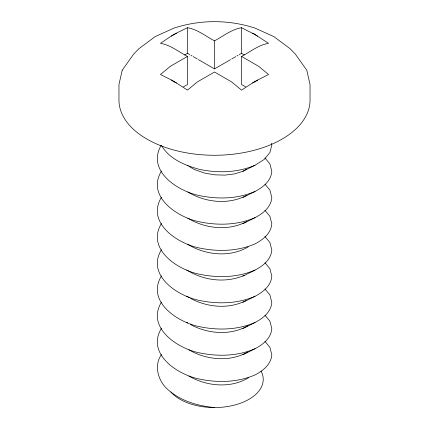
<?xml version="1.0" encoding="UTF-8"?>
<svg xmlns="http://www.w3.org/2000/svg" width="429" height="429" viewBox="0 0 429 429"><rect width="100%" height="100%" fill="white"/><g stroke="black" fill="none" stroke-linecap="round" stroke-linejoin="round"><path stroke-width="0.64" d="M161.148 145.351C146.343 170.881 177.949 191.382 199.662 195.64C218.034 199.415 237.639 198.986 255.035 191.447C263.02 187.291 271.074 180.979 271.825 171.321L269.873 163.846L264.961 157.942M161.486 171.032C145.839 196.562 177.751 217.637 199.662 221.852C218.034 225.627 237.639 225.198 255.035 217.659C263.02 213.503 271.074 207.191 271.825 197.528L269.873 190.058L264.961 184.148M161.486 197.243C145.839 222.774 177.751 243.849 199.662 248.064C218.034 251.839 237.639 251.405 255.035 243.865C263.02 239.714 271.074 233.403 271.825 223.74L269.873 216.27L264.961 210.36M161.486 223.45C145.839 248.981 177.751 270.061 199.662 274.276C218.034 278.051 237.639 277.617 255.035 270.077C263.02 265.921 271.074 259.615 271.825 249.951L269.873 242.476L264.961 236.572M161.486 249.662C145.839 275.193 177.751 296.273 199.662 300.488C218.034 304.263 237.639 303.829 255.035 296.289C263.02 292.133 271.074 285.827 271.825 276.163L269.873 268.688L264.961 262.784M161.486 275.874C145.839 301.405 177.751 322.479 199.662 326.7C218.034 330.469 237.639 330.04 255.035 322.501C263.02 318.345 271.074 312.039 271.825 302.375L269.873 294.9L264.961 288.996M161.486 302.086C145.839 327.617 177.751 348.691 199.662 352.906C218.034 356.681 237.639 356.252 255.035 348.713C263.02 344.557 271.074 338.245 271.825 328.587L269.873 321.112L264.961 315.208M161.486 328.298C145.839 353.828 177.751 374.903 199.662 379.118C218.034 382.893 237.639 382.459 255.035 374.919C263.02 370.769 271.074 364.457 271.825 354.794L269.873 347.324L264.961 341.414M161.486 354.51C154.402 364.28 157.346 377.938 164.854 386.636C177.735 400.123 196.38 405.823 214.5 407.55M183.451 86.83L187.478 84.502L187.478 56.419L170.334 66.318L160.457 74.517L171.418 80.014L173.632 81.682L173.965 81.392L187.478 90.122L197.361 81.918L214.5 72.024L231.639 81.918L241.522 90.122L255.035 81.392L268.543 74.517L258.666 66.318L241.522 56.419L241.522 84.502L245.549 86.83M187.478 56.419C178.625 51.829 170.544 45.007 160.457 43.313L173.632 34.492L187.478 27.713C197.565 29.408 205.652 36.224 214.5 40.819C223.348 36.224 231.435 29.408 241.522 27.713L255.035 34.588L268.543 43.313C258.456 45.007 250.375 51.829 241.522 56.419M252.488 82.958L255.368 81.682L257.582 80.014M189.452 166.677L194.439 169.541L204.113 172.946L214.5 174.828L224.887 175.129L234.561 173.911L242.873 171.321L255.035 165.235L264.146 159.47L269.873 152.585L271.825 145.109L271.337 143.238M171.418 36.154L176.512 33.21M242.873 171.321L246.595 169.155M187.789 191.935C204.976 202.477 228.528 205.148 246.595 195.367M187.789 218.141C204.976 228.689 228.528 231.36 246.595 221.578M248.187 246.863C229.976 257.786 205.47 255.175 187.789 244.353M186.679 269.927C203.464 280.7 226.115 283.478 244.466 275.236M190.556 298.37C207.159 307.411 229.022 309.454 246.064 300.52M190.556 324.576C207.657 333.853 230.47 335.886 247.656 325.804M188.894 349.833C206.236 360.011 229.89 362.366 247.656 352.016M248.718 377.611C230.84 388.669 206.58 386.422 188.894 376.045M184.604 54.96L187.478 53.303L189.779 54.628M198.402 59.61L214.5 68.903L230.598 59.61M231.751 58.945L235.773 56.623M236.921 55.958L238.074 55.293M239.221 54.628L241.522 53.303L244.396 54.96M242.873 197.528L255.035 191.447M242.873 223.74L255.035 217.659M242.873 276.163L255.035 270.077M242.873 302.375L255.035 296.289M242.873 328.587L255.035 322.501M242.873 354.794L255.035 348.713M255.035 165.235C237.639 172.774 218.034 173.203 199.662 169.434C185.156 165.438 169.278 159.116 161.486 145.399M255.035 34.588L257.582 36.154M173.632 34.492L173.965 34.588M252.488 33.21L255.368 34.492M173.632 81.682L176.512 82.958M171.418 80.014L173.965 81.392M187.232 165.401L188.342 166.039M186.679 296.139L189.452 297.731M186.679 322.351L187.789 322.989M190.926 55.293L192.079 55.958M193.227 56.623L197.249 58.945M255.035 81.392L255.368 81.682M241.522 27.713L241.522 53.303M214.5 40.819L214.5 68.903M187.478 27.713L187.478 53.303M261.025 371.058A48.724 28.132 0 0 1 232.695 405.518A48.724 28.132 0 0 1 170.914 391.993M122.217 70.227L118.962 84.502L118.962 100.107A95.538 55.159 0 0 0 214.5 155.266A95.538 55.159 0 0 0 310.038 100.107L310.038 84.502L306.783 70.227L295.19 53.904L290.127 48.729L273.82 36.588L254.574 27.912L252.563 27.338C227.869 19.772 201.131 19.772 176.437 27.338L174.426 27.912L155.18 36.588L138.873 48.729L133.81 53.904L122.217 70.227"/></g></svg>
